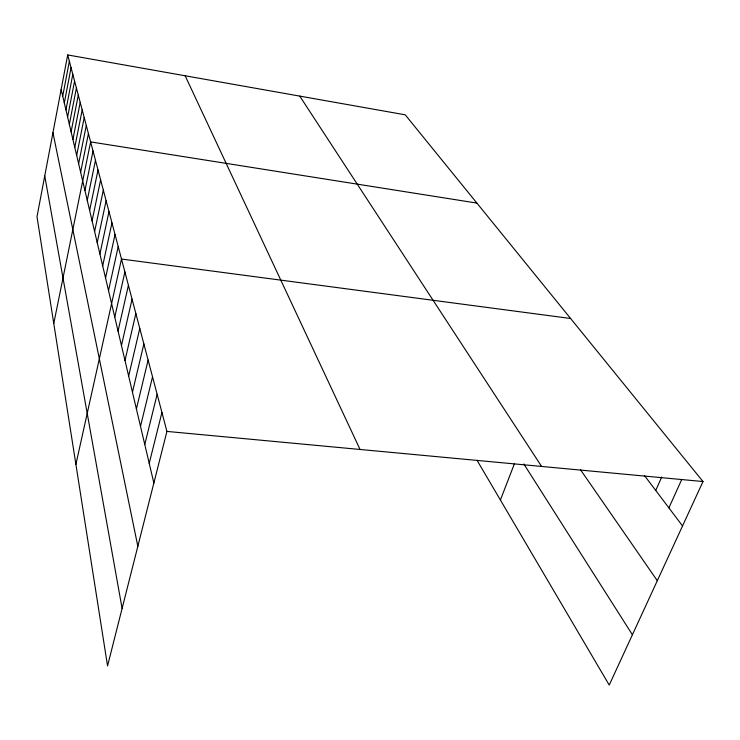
<?xml version="1.0" encoding="UTF-8"?>
<svg xmlns="http://www.w3.org/2000/svg" width="740" height="740" viewBox="0 0 740 740"><rect width="100%" height="100%" fill="white"/><g stroke="black" fill="none" stroke-linecap="round" stroke-linejoin="round"><path stroke-width="1.11" d="M67.701 54.936L37 216.691L107.55 665.935L166.926 431.411L67.701 54.936L405.224 114.82L703 481.537L609.224 685.064L477.06 460.336M62.706 96.154L69.366 61.226M64.306 102.943L71.058 67.673M65.943 109.899L72.807 74.287M67.617 117.022L74.583 81.049M69.338 124.32L76.414 87.986M71.105 131.812L78.292 95.108M72.909 139.481L80.216 102.407M74.768 147.362L82.186 109.89M76.673 155.437L84.212 117.577M78.625 163.734L86.293 125.467M80.632 172.244L88.43 133.579M53.77 323.454L90.622 141.904L476.893 203.084M84.933 190.513L93.018 150.978M87.246 200.318L95.478 160.33M89.623 210.419L98.022 169.96M92.075 220.825L100.631 179.885M94.609 231.555L103.332 190.125M97.208 242.628L106.116 200.697M99.9 254.042L108.993 211.603M102.684 265.836L111.962 222.879M105.552 278.018L115.033 234.525M108.521 290.617L118.206 246.568M75.896 464.35L121.49 259.037L570.614 318.496M114.765 317.108L124.894 271.941M118.049 331.058L128.418 285.307M121.453 345.515L132.072 299.164M124.986 360.5L135.855 313.538M128.649 376.04L139.786 328.458M132.451 392.172L143.875 343.952M136.401 408.933L148.12 360.065M140.508 426.36L152.532 376.817M144.772 444.481L157.139 394.272M149.221 463.36L161.931 412.448M500.397 500.018L514.383 463.869M655.732 490.463L661.699 477.032M668.895 507.88L681.66 479.668M166.926 431.411L703 481.537M644.364 475.422L682.539 525.946M580.548 469.798L657.305 580.706M299.746 96.108L541.597 466.44M523.827 463.971L632.404 634.754M185.157 75.776L360.047 449.467M61.142 89.522L153.855 483.026M52.947 132.701L137.834 546.324M44.742 175.917L122.1 608.437"/></g></svg>
